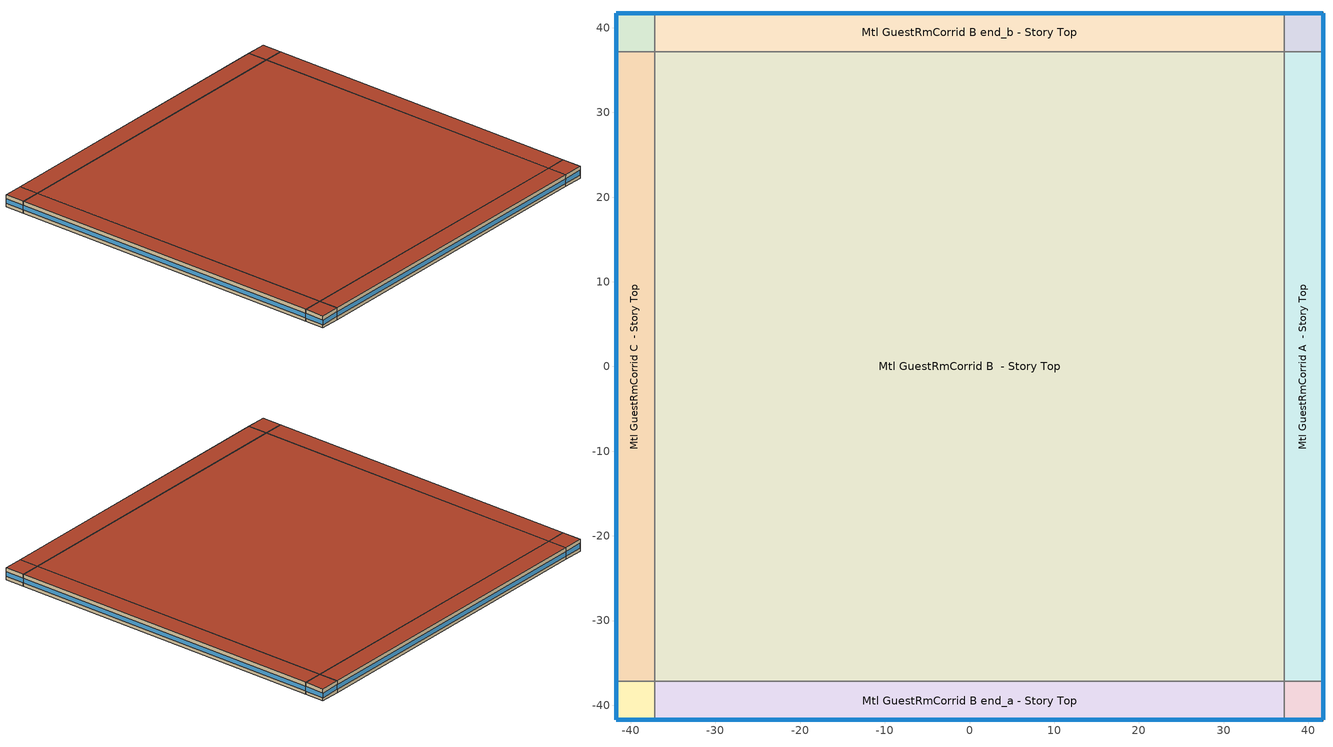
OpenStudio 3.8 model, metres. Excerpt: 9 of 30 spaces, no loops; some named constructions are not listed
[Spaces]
Mtl GuestRmCorrid A end_a - Story Top
 floor adiabatic (DEER Carpeted 4in Slab Floor): 41.74,-41.74 37.16,-41.74 37.16,-37.16 41.74,-37.16 z2.74
 wall outside: 37.16,-41.74 41.74,-41.74 41.74,-37.16 z2.74:5.49
 wall to Mtl GuestRmCorrid B end_a - Story Top: 37.16,-37.16 37.16,-41.74 z2.74:5.49
 wall to Mtl GuestRmCorrid A  - Story Top: 41.74,-37.16 37.16,-37.16 z2.74:5.49
 window (Window U-0.5 SHGC 0.38): 41.74,-41.71 41.74,-37.19 / 37.19,-41.74 41.71,-41.74 z3.51:4.56
 roof outside: 41.74,-37.16 37.16,-37.16 37.16,-41.74 41.74,-41.74 z5.49
Mtl GuestRmCorrid B end_a - Story Top
 floor adiabatic (DEER Carpeted 4in Slab Floor): 37.16,-41.74 -37.16,-41.74 -37.16,-37.16 37.16,-37.16 z2.74
 wall outside: -37.16,-41.74 37.16,-41.74 z2.74:5.49
 wall to Mtl GuestRmCorrid C end_a - Story Top: -37.16,-37.16 -37.16,-41.74 z2.74:5.49
 wall to Mtl GuestRmCorrid B  - Story Top: 37.16,-37.16 -37.16,-37.16 z2.74:5.49
 window (Window U-0.5 SHGC 0.38): -37.14,-41.74 37.14,-41.74 z3.51:4.55
 roof outside: 37.16,-37.16 -37.16,-37.16 -37.16,-41.74 37.16,-41.74 z5.49
Mtl GuestRmCorrid C end_a - Story Top
 floor adiabatic (DEER Carpeted 4in Slab Floor): -37.16,-41.74 -41.74,-41.74 -41.74,-37.16 -37.16,-37.16 z2.74
 wall outside: -41.74,-37.16 -41.74,-41.74 -37.16,-41.74 z2.74:5.49
 wall to Mtl GuestRmCorrid C  - Story Top: -37.16,-37.16 -41.74,-37.16 z2.74:5.49
 window (Window U-0.5 SHGC 0.38): -41.71,-41.74 -37.19,-41.74 / -41.74,-37.19 -41.74,-41.71 z3.51:4.56
 roof outside: -37.16,-37.16 -41.74,-37.16 -41.74,-41.74 -37.16,-41.74 z5.49
Mtl GuestRmCorrid A  - Story Top
 floor adiabatic (DEER Carpeted 4in Slab Floor): 41.74,-37.16 37.16,-37.16 37.16,37.16 41.74,37.16 z2.74
 wall outside: 41.74,-37.16 41.74,37.16 z2.74:5.49
 wall to Mtl GuestRmCorrid B  - Story Top: 37.16,37.16 37.16,-37.16 z2.74:5.49
 wall to Mtl GuestRmCorrid A end_b - Story Top: 41.74,37.16 37.16,37.16 z2.74:5.49
 window (Window U-0.5 SHGC 0.38): 41.74,-37.14 41.74,37.14 z3.51:4.55
 roof outside: 41.74,37.16 37.16,37.16 37.16,-37.16 41.74,-37.16 z5.49
Mtl GuestRmCorrid B  - Story Top
 floor adiabatic (DEER Carpeted 4in Slab Floor): 37.16,-37.16 -37.16,-37.16 -37.16,37.16 37.16,37.16 z2.74
 wall to Mtl GuestRmCorrid C  - Story Top: -37.16,37.16 -37.16,-37.16 z2.74:5.49
 wall to Mtl GuestRmCorrid B end_b - Story Top: 37.16,37.16 -37.16,37.16 z2.74:5.49
 roof outside: 37.16,37.16 -37.16,37.16 -37.16,-37.16 37.16,-37.16 z5.49
Mtl GuestRmCorrid C  - Story Top
 floor adiabatic (DEER Carpeted 4in Slab Floor): -37.16,-37.16 -41.74,-37.16 -41.74,37.16 -37.16,37.16 z2.74
 wall outside: -41.74,37.16 -41.74,-37.16 z2.74:5.49
 wall to Mtl GuestRmCorrid C end_b - Story Top: -37.16,37.16 -41.74,37.16 z2.74:5.49
 window (Window U-0.5 SHGC 0.38): -41.74,37.14 -41.74,-37.14 z3.51:4.55
 roof outside: -37.16,37.16 -41.74,37.16 -41.74,-37.16 -37.16,-37.16 z5.49
Mtl GuestRmCorrid A end_b - Story Top
 floor adiabatic (DEER Carpeted 4in Slab Floor): 41.74,37.16 37.16,37.16 37.16,41.74 41.74,41.74 z2.74
 wall outside: 41.74,37.16 41.74,41.74 37.16,41.74 z2.74:5.49
 wall to Mtl GuestRmCorrid B end_b - Story Top: 37.16,41.74 37.16,37.16 z2.74:5.49
 window (Window U-0.5 SHGC 0.38): 41.74,37.19 41.74,41.71 / 41.71,41.74 37.19,41.74 z3.51:4.56
 roof outside: 41.74,41.74 37.16,41.74 37.16,37.16 41.74,37.16 z5.49
Mtl GuestRmCorrid B end_b - Story Top
 floor adiabatic (DEER Carpeted 4in Slab Floor): 37.16,37.16 -37.16,37.16 -37.16,41.74 37.16,41.74 z2.74
 wall outside: 37.16,41.74 -37.16,41.74 z2.74:5.49
 wall to Mtl GuestRmCorrid C end_b - Story Top: -37.16,41.74 -37.16,37.16 z2.74:5.49
 window (Window U-0.5 SHGC 0.38): 37.14,41.74 -37.14,41.74 z3.51:4.55
 roof outside: 37.16,41.74 -37.16,41.74 -37.16,37.16 37.16,37.16 z5.49
Mtl GuestRmCorrid C end_b - Story Top
 floor adiabatic (DEER Carpeted 4in Slab Floor): -37.16,37.16 -41.74,37.16 -41.74,41.74 -37.16,41.74 z2.74
 wall outside: -37.16,41.74 -41.74,41.74 -41.74,37.16 z2.74:5.49
 window (Window U-0.5 SHGC 0.38): -41.74,41.71 -41.74,37.19 / -37.19,41.74 -41.71,41.74 z3.51:4.56
 roof outside: -37.16,41.74 -41.74,41.74 -41.74,37.16 -37.16,37.16 z5.49
[Schedule:Day]
D_Mtl_GRmU_Occup_Yr Default; D17_Mtl_GRmU_LF_Yr Default; D_Mtl_GRmU_Misc_Yr Default: Average, 1, 45, 0, 24, 0, 0
D_Mtl_GRmU_Occup_Yr Summer Design Day; D17_Mtl_GRmU_LF_Yr Summer Design Day; D_Mtl_GRmU_Misc_Yr Summer Design Day; D_Mtl_FacMnt_Occup_Yr Summer Design Day; D17_Mtl_Laun_LF_Yr Summer Design Day; D_Mtl_FacMnt_Misc_Yr Summer Design Day; D_Mtl_OffGen_Occup_Yr Summer Design Day; D17_Mtl_OffGen_LF_Yr Summer Design Day; D_Mtl_OffGen_Misc_Yr Summer Design Day: 24, 0, 1
D_Mtl_GRmU_Occup_Yr Winter Design Day; D17_Mtl_GRmU_LF_Yr Winter Design Day; D_Mtl_GRmU_Misc_Yr Winter Design Day; D_Mtl_FacMnt_Occup_Yr Winter Design Day; D17_Mtl_Laun_LF_Yr Winter Design Day; D_Mtl_FacMnt_Misc_Yr Winter Design Day; D_Mtl_OffGen_Occup_Yr Winter Design Day; D17_Mtl_OffGen_LF_Yr Winter Design Day; D_Mtl_OffGen_Misc_Yr Winter Design Day: 24, 0, 0
D_Mtl_FacMnt_Occup_Yr Default: Average, 0, 15, 0.2, 0, 30, 0.175, 0, 45, 0.15, 1, 0, 0.125, 1, 15, 0.1, 6, 0, 0.1, 6, 15, 0.175, 6, 30, 0.25, 6, 45, 0.325, 7, 0, 0.4, 7, 15, 0.45, 7, 30, 0.5, 7, 45, 0.55, 8, 0, 0.6, 8, 15, 0.65, 8, 30, 0.7, 8, 45, 0.75, 9, 0, 0.8, 9, 15, 0.825, 9, 30, 0.85, 9, 45, 0.875, 10, 0, 0.9, 10, 30, 0.9, 10, 45, 0.911765, 11, 0, 0.923529, 11, 15, 0.935294, 11, 30, 0.947059, 11, 45, 0.958824, 12, 0, 0.970588, 12, 15, 0.982353, 12, 30, 0.994118, 12, 37, 1, 13, 7, 1, 13, 22, 0.975, 13, 37, 0.95, 13, 52, 0.925, 14, 7, 0.9, 14, 22, 0.85, 14, 37, 0.8, 14, 52, 0.75, 15, 7, 0.7, 16, 37, 0.7, 16, 52, 0.735294, 17, 7, 0.770588, 17, 22, 0.805882, 17, 37, 0.841176, 17, 52, 0.876471, 18, 7, 0.911765, 18, 22, 0.947059, 18, 37, 0.982353, 18, 45, 1, 19, 0, 0.9625, 19, 15, 0.925, 19, 30, 0.8875, 19, 45, 0.85, 20, 0, 0.8125, 20, 15, 0.775, 20, 30, 0.7375, 20, 45, 0.7, 22, 15, 0.7, 22, 30, 0.675, 22, 45, 0.65, 23, 0, 0.625, 23, 15, 0.6, 23, 30, 0.5, 23, 45, 0.4, 24, 0, 0.3
D17_Mtl_Laun_LF_Yr Default: Average, 1, 45, 0.6, 24, 0, 0.6
D_Mtl_FacMnt_Misc_Yr Default; D_Mtl_OffGen_Misc_Yr Default: Average, 0, 15, 0.5, 0, 30, 0.475, 0, 45, 0.45, 1, 0, 0.425, 1, 15, 0.4, 7, 0, 0.4, 7, 15, 0.45, 7, 30, 0.5, 7, 45, 0.55, 8, 0, 0.6, 8, 15, 0.65, 8, 30, 0.7, 8, 45, 0.75, 9, 0, 0.8, 9, 15, 0.825, 9, 30, 0.85, 9, 45, 0.875, 10, 0, 0.9, 10, 30, 0.9, 10, 45, 0.911765, 11, 0, 0.923529, 11, 15, 0.935294, 11, 30, 0.947059, 11, 45, 0.958824, 12, 0, 0.970588, 12, 15, 0.982353, 12, 30, 0.994118, 12, 37, 1, 13, 7, 1, 13, 22, 0.975, 13, 37, 0.95, 13, 52, 0.925, 14, 7, 0.9, 14, 22, 0.85, 14, 37, 0.8, 14, 52, 0.75, 15, 7, 0.7, 16, 37, 0.7, 16, 52, 0.735294, 17, 7, 0.770588, 17, 22, 0.805882, 17, 37, 0.841176, 17, 52, 0.876471, 18, 7, 0.911765, 18, 22, 0.947059, 18, 37, 0.982353, 18, 45, 1, 19, 0, 0.9625, 19, 15, 0.925, 19, 30, 0.8875, 19, 45, 0.85, 20, 0, 0.8125, 20, 15, 0.775, 20, 30, 0.7375, 20, 45, 0.7, 22, 15, 0.7, 22, 30, 0.675, 22, 45, 0.65, 23, 0, 0.625, 23, 15, 0.6, 23, 30, 0.575, 23, 45, 0.55, 24, 0, 0.525
D_Mtl_OffGen_Occup_Yr Default: Average, 1, 45, 1, 24, 0, 1
DEER Activity 132W/person Default: Average, 1, 45, 132, 24, 0, 132
DEER Activity 132W/person Winter Design Day; DEER Activity 132W/person Summer Design Day: 24, 0, 132
D17_Mtl_OffGen_LF_Yr Default: Average, 1, 45, 0.7, 24, 0, 0.7
